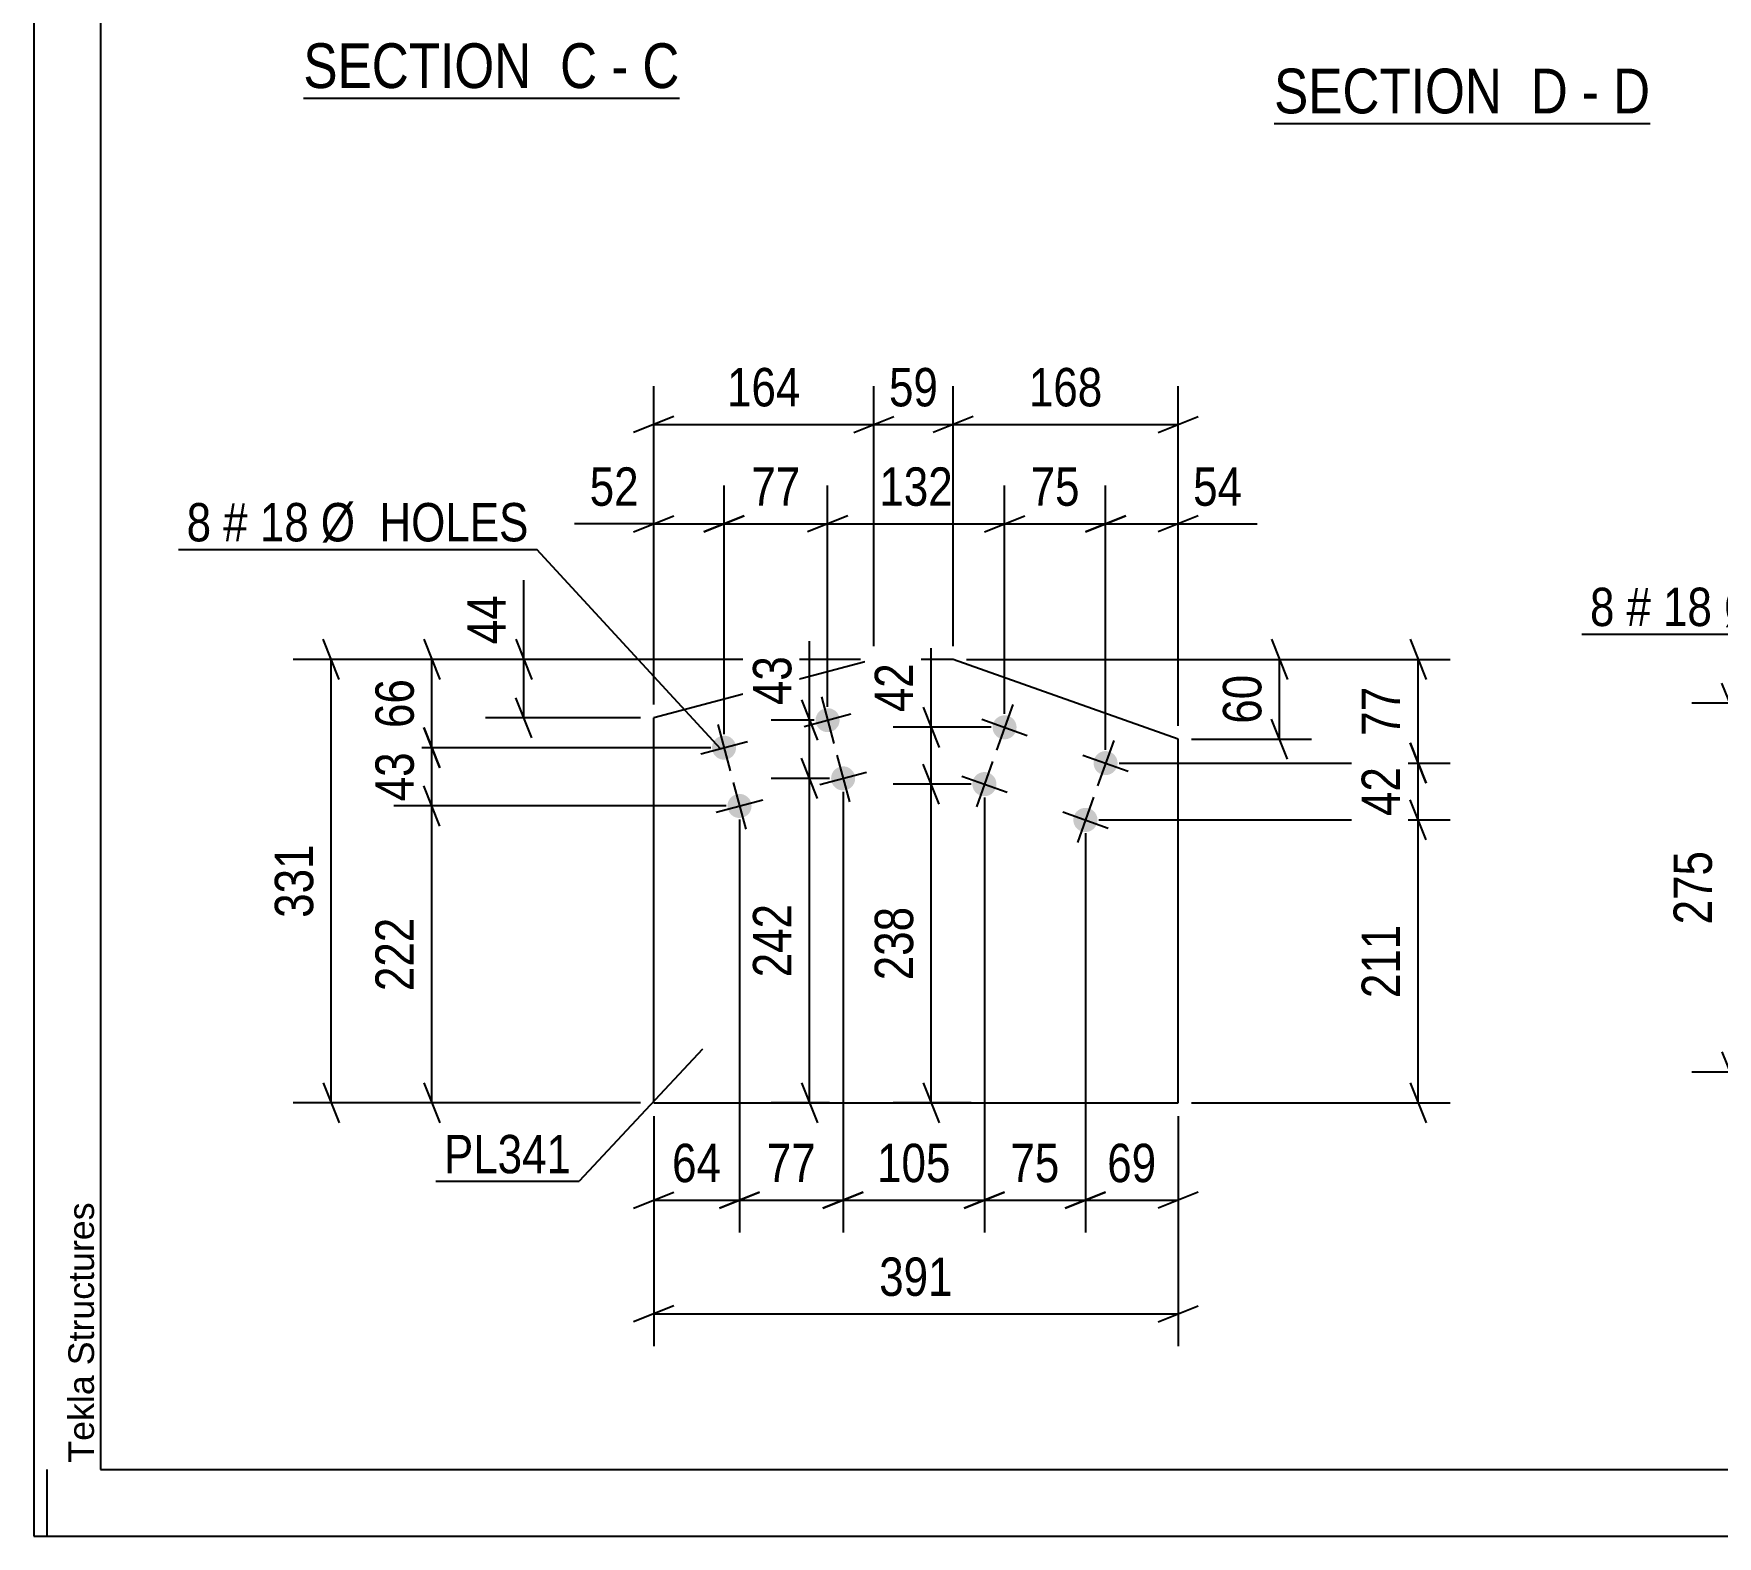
# Model space of a CAD drawing. Header units: millimetres. Extents: x 0 to 841, y 0 to 594.
# Drawn here: x 0 to 125.7, y 0 to 112.2 of the extents above; entities that cross this region are included whole.
import ezdxf

# ---------------------------------------------------------------- set-up
doc = ezdxf.new("R2010")
doc.units = ezdxf.units.MM
doc.styles.add('Arial', font='ARIAL.TTF', dxfattribs={"height": 0.2})
doc.styles.add('Arial Narrow', font='ARIALN.TTF', dxfattribs={"height": 0.2})

# ---------------------------------------------------------------- blocks, each defined once
blk = doc.blocks.new('Unknown-122568727-18 - 2078')
at = {"color": 6, "linetype": 'Continuous'}
blk.add_line((92.58, 105.47), (120.65, 105.47), dxfattribs=at)
at = {"color": 0, "linetype": 'Continuous'}
for points in [[(110.69, 106.22), (110.69, 109.72), (92.58, 109.72), (92.58, 106.22)], [(114.5, 106.22), (114.5, 109.72), (111.74, 109.72), (111.74, 106.22)], [(116.83, 106.22), (116.83, 109.72), (115.55, 109.72), (115.55, 106.22)], [(120.65, 106.22), (120.65, 109.72), (117.88, 109.72), (117.88, 106.22)]]:
    blk.add_wipeout(points, dxfattribs=at)
at = {"color": 7, "linetype": 'Continuous', "style": 'Arial Narrow'}
for s, p in [('SECTION ', (92.58, 106.22)), ('D', (111.74, 106.22)), ('D', (117.88, 106.22)), ('-', (115.55, 106.22))]:
    blk.add_text(s, height=3.34, dxfattribs=at).set_placement(p)
blk = doc.blocks.new('Unknown-122568727-1133')
at = {"color": 5, "linetype": 'Continuous'}
for p, q in [((0, 594), (0, 0)), ((5, 589), (5, 5)), ((1, 0), (1, 5)), ((5, 5), (836, 5)), ((0, 0), (841, 0))]:
    blk.add_line(p, q, dxfattribs=at)
at = {"color": 174, "linetype": 'Continuous', "style": 'Arial'}
blk.add_text('Tekla Structures', height=1.9102, rotation=90, dxfattribs=at).set_placement((4.5, 5.5))
blk = doc.blocks.new('Unknown-122568727-13 - 7999')
at = {"color": 6, "linetype": 'Continuous'}
blk.add_line((20.13, 107.36), (48.2, 107.36), dxfattribs=at)
at = {"color": 0, "linetype": 'Continuous'}
for points in [[(38.24, 108.11), (38.24, 111.61), (20.13, 111.61), (20.13, 108.11)], [(42.06, 108.11), (42.06, 111.61), (39.29, 111.61), (39.29, 108.11)], [(44.38, 108.11), (44.38, 111.61), (43.11, 111.61), (43.11, 108.11)], [(48.2, 108.11), (48.2, 111.61), (45.43, 111.61), (45.43, 108.11)]]:
    blk.add_wipeout(points, dxfattribs=at)
at = {"color": 7, "linetype": 'Continuous', "style": 'Arial Narrow'}
for s, p in [('SECTION ', (20.13, 108.11)), ('C', (39.29, 108.11)), ('C', (45.43, 108.11)), ('-', (43.11, 108.11))]:
    blk.add_text(s, height=3.34, dxfattribs=at).set_placement(p)
blk = doc.blocks.new('Part-122568727-1410 - 1394')
at = {"color": 2, "linetype": 'Continuous'}
for p, q in [((62.71, 65.46), (46.28, 61.1)), ((68.63, 65.46), (62.71, 65.46)), ((85.42, 59.51), (68.63, 65.46)), ((46.28, 32.36), (46.28, 61.1)), ((85.42, 32.36), (85.42, 59.51)), ((46.28, 32.36), (85.42, 32.36))]:
    blk.add_line(p, q, dxfattribs=at)
blk = doc.blocks.new('Bolt-122568727-1415 - 1394')
at = {"linetype": 'Continuous'}
for points in [[(73.31, 60.09, -1), (71.62, 60.69, -1)], [(80.85, 57.42, -1), (79.16, 58.02, -1)], [(71.81, 55.85, -1), (70.11, 56.45, -1)], [(79.35, 53.17, -1), (77.65, 53.78, -1)]]:
    blk.add_hatch(color=1, dxfattribs=at).paths.add_polyline_path(points)
at = {"color": 1, "linetype": 'Continuous'}
for p, q in [((73.07, 62.09), (71.86, 58.69)), ((70.77, 60.99), (74.16, 59.79)), ((80.61, 59.41), (79.4, 56.02)), ((71.56, 57.85), (70.36, 54.45)), ((78.31, 58.32), (81.7, 57.11)), ((69.27, 56.75), (72.66, 55.55)), ((76.81, 54.08), (80.2, 52.87)), ((79.1, 55.17), (77.9, 51.78))]:
    blk.add_line(p, q, dxfattribs=at)
blk = doc.blocks.new('Bolt-122568727-1420 - 1394')
at = {"linetype": 'Continuous'}
for points in [[(59, 61.79), (59.19, 61.82), (59.38, 61.82), (59.56, 61.77), (59.73, 61.69), (59.88, 61.58), (60, 61.44), (60.09, 61.27), (60.14, 61.09), (60.16, 60.9), (60.13, 60.72), (60.07, 60.54), (59.97, 60.38), (59.84, 60.24), (59.69, 60.13), (59.51, 60.06), (59.33, 60.03), (59.14, 60.03), (58.96, 60.08), (58.79, 60.16), (58.64, 60.27), (58.52, 60.42), (58.43, 60.58), (58.37, 60.76), (58.36, 60.95), (58.38, 61.14), (58.45, 61.31), (58.54, 61.47), (58.67, 61.61), (58.83, 61.72)], [(51.27, 59.73), (51.46, 59.77), (51.64, 59.76), (51.83, 59.72), (52, 59.64), (52.15, 59.52), (52.27, 59.38), (52.36, 59.21), (52.41, 59.03), (52.43, 58.85), (52.4, 58.66), (52.34, 58.48), (52.24, 58.32), (52.11, 58.18), (51.96, 58.08), (51.78, 58.01), (51.6, 57.97), (51.41, 57.98), (51.23, 58.02), (51.06, 58.1), (50.91, 58.22), (50.79, 58.36), (50.7, 58.53), (50.64, 58.71), (50.63, 58.89), (50.65, 59.08), (50.71, 59.26), (50.81, 59.42), (50.94, 59.55), (51.1, 59.66)], [(60.16, 57.44), (60.34, 57.47), (60.53, 57.47), (60.72, 57.43), (60.89, 57.34), (61.03, 57.23), (61.16, 57.09), (61.25, 56.92), (61.3, 56.74), (61.31, 56.55), (61.29, 56.37), (61.23, 56.19), (61.13, 56.03), (61, 55.89), (60.84, 55.79), (60.67, 55.71), (60.49, 55.68), (60.3, 55.68), (60.11, 55.73), (59.94, 55.81), (59.8, 55.92), (59.67, 56.07), (59.58, 56.23), (59.53, 56.41), (59.52, 56.6), (59.54, 56.79), (59.6, 56.96), (59.7, 57.13), (59.83, 57.26), (59.99, 57.37)], [(52.43, 55.38), (52.61, 55.42), (52.8, 55.41), (52.98, 55.37), (53.15, 55.29), (53.3, 55.17), (53.43, 55.03), (53.52, 54.86), (53.57, 54.68), (53.58, 54.5), (53.56, 54.31), (53.5, 54.13), (53.4, 53.97), (53.27, 53.84), (53.11, 53.73), (52.94, 53.66), (52.75, 53.62), (52.57, 53.63), (52.38, 53.67), (52.21, 53.75), (52.06, 53.87), (51.94, 54.01), (51.85, 54.18), (51.8, 54.36), (51.78, 54.54), (51.81, 54.73), (51.87, 54.91), (51.97, 55.07), (52.1, 55.21), (52.25, 55.31)]]:
    blk.add_hatch(color=1, dxfattribs=at).paths.add_polyline_path(points)
at = {"color": 1, "linetype": 'Continuous'}
for p, q in [((58.8, 62.67), (59.72, 59.19)), ((51.06, 60.61), (51.99, 57.13)), ((57.52, 60.46), (61, 61.39)), ((49.79, 58.41), (53.27, 59.33)), ((59.95, 58.32), (60.88, 54.84)), ((58.68, 56.11), (62.15, 57.04)), ((52.22, 56.26), (53.15, 52.78)), ((50.94, 54.06), (54.42, 54.98))]:
    blk.add_line(p, q, dxfattribs=at)
blk = doc.blocks.new('StraightDimension-122568727-1422 - 1394')
at = {"color": 7, "linetype": 'Continuous'}
for p, q in [((46.28, 62.1), (46.28, 85.85)), ((62.71, 66.46), (62.71, 85.85)), ((47.78, 83.6), (44.78, 82.4)), ((46.28, 83), (62.71, 83)), ((61.21, 82.4), (64.21, 83.6))]:
    blk.add_line(p, q, dxfattribs=at)
at = {"color": 0}
blk.add_wipeout([(57.84, 83.75), (57.84, 87.95), (51.15, 87.95), (51.15, 83.75)], dxfattribs=at)
at = {"color": 3, "style": 'Arial Narrow'}
blk.add_text('164', height=2.863, dxfattribs=at).set_placement((51.75, 84.35))
blk = doc.blocks.new('StraightDimension-122568727-1498 - 1394')
at = {"color": 7, "linetype": 'Continuous'}
for p, q in [((59.26, 61.93), (59.26, 78.43)), ((72.47, 61.39), (72.47, 78.43)), ((60.76, 76.18), (57.76, 74.98)), ((59.26, 75.58), (72.47, 75.58)), ((70.97, 74.98), (73.97, 76.18))]:
    blk.add_line(p, q, dxfattribs=at)
at = {"color": 0}
blk.add_wipeout([(69.2, 76.33), (69.2, 80.53), (62.52, 80.53), (62.52, 76.33)], dxfattribs=at)
at = {"color": 3, "style": 'Arial Narrow'}
blk.add_text('132', height=2.863, dxfattribs=at).set_placement((63.12, 76.93))
blk = doc.blocks.new('StraightDimension-122568727-1434 - 1394')
at = {"color": 7, "linetype": 'Continuous'}
for p, q in [((62.71, 66.46), (62.71, 85.85)), ((68.63, 66.46), (68.63, 85.85)), ((61.21, 82.4), (64.21, 83.6)), ((62.71, 83), (68.63, 83)), ((70.13, 83.6), (67.13, 82.4))]:
    blk.add_line(p, q, dxfattribs=at)
at = {"color": 0}
blk.add_wipeout([(68.1, 83.75), (68.1, 87.95), (63.24, 87.95), (63.24, 83.75)], dxfattribs=at)
at = {"color": 3, "style": 'Arial Narrow'}
blk.add_text('59', height=2.863, dxfattribs=at).set_placement((63.84, 84.35))
blk = doc.blocks.new('StraightDimension-122568727-1543 - 1394')
at = {"color": 7, "linetype": 'Continuous'}
for p, q in [((102.73, 66.96), (103.93, 63.96)), ((69.63, 65.46), (105.73, 65.46)), ((103.33, 57.72), (103.33, 65.46)), ((103.93, 56.22), (102.73, 59.22)), ((81.01, 57.72), (105.73, 57.72))]:
    blk.add_line(p, q, dxfattribs=at)
at = {"color": 0}
blk.add_wipeout([(102.58, 64.02), (98.38, 64.02), (98.38, 59.16), (102.58, 59.16)], dxfattribs=at)
at = {"color": 3, "style": 'Arial Narrow'}
blk.add_text('77', height=2.863, rotation=90.0002, dxfattribs=at).set_placement((101.98, 59.76))
blk = doc.blocks.new('StraightDimension-122568727-1653 - 1394')
at = {"color": 7, "linetype": 'Continuous'}
for p, q in [((60.41, 55.58), (60.41, 22.69)), ((70.96, 55.15), (70.96, 22.69)), ((58.91, 24.49), (61.91, 25.69)), ((72.46, 25.69), (69.46, 24.49)), ((60.41, 25.09), (70.96, 25.09))]:
    blk.add_line(p, q, dxfattribs=at)
at = {"color": 0}
blk.add_wipeout([(69.03, 25.84), (69.03, 30.04), (62.35, 30.04), (62.35, 25.84)], dxfattribs=at)
at = {"color": 3, "style": 'Arial Narrow'}
blk.add_text('105', height=2.863, dxfattribs=at).set_placement((62.95, 26.44))
blk = doc.blocks.new('StraightDimension-122568727-1508 - 1394')
at = {"color": 7, "linetype": 'Continuous'}
for p, q in [((72.47, 61.39), (72.47, 78.43)), ((80.01, 58.72), (80.01, 78.43)), ((70.97, 74.98), (73.97, 76.18)), ((72.47, 75.58), (80.01, 75.58)), ((81.51, 76.18), (78.51, 74.98))]:
    blk.add_line(p, q, dxfattribs=at)
at = {"color": 0}
blk.add_wipeout([(78.66, 76.33), (78.66, 80.53), (73.81, 80.53), (73.81, 76.33)], dxfattribs=at)
at = {"color": 3, "style": 'Arial Narrow'}
blk.add_text('75', height=2.863, dxfattribs=at).set_placement((74.41, 76.93))
blk = doc.blocks.new('StraightDimension-122568727-1444 - 1394')
at = {"color": 7, "linetype": 'Continuous'}
for p, q in [((68.63, 66.46), (68.63, 85.85)), ((85.42, 60.51), (85.42, 85.85)), ((70.13, 83.6), (67.13, 82.4)), ((68.63, 83), (85.42, 83)), ((83.92, 82.4), (86.92, 83.6))]:
    blk.add_line(p, q, dxfattribs=at)
at = {"color": 0}
blk.add_wipeout([(80.37, 83.75), (80.37, 87.95), (73.68, 87.95), (73.68, 83.75)], dxfattribs=at)
at = {"color": 3, "style": 'Arial Narrow'}
blk.add_text('168', height=2.863, dxfattribs=at).set_placement((74.28, 84.35))
blk = doc.blocks.new('StraightDimension-122568727-1633 - 1394')
at = {"color": 7, "linetype": 'Continuous'}
for p, q in [((52.68, 53.52), (52.68, 22.69)), ((46.28, 31.36), (46.28, 22.69)), ((44.78, 24.49), (47.78, 25.69)), ((54.18, 25.69), (51.18, 24.49)), ((46.28, 25.09), (52.68, 25.09))]:
    blk.add_line(p, q, dxfattribs=at)
at = {"color": 0}
blk.add_wipeout([(51.91, 25.84), (51.91, 30.04), (47.05, 30.04), (47.05, 25.84)], dxfattribs=at)
at = {"color": 3, "style": 'Arial Narrow'}
blk.add_text('64', height=2.863, dxfattribs=at).set_placement((47.65, 26.44))
blk = doc.blocks.new('StraightDimension-122568727-1488 - 1394')
at = {"color": 7, "linetype": 'Continuous'}
for p, q in [((51.53, 59.87), (51.53, 78.43)), ((59.26, 61.93), (59.26, 78.43)), ((50.03, 74.98), (53.03, 76.18)), ((51.53, 75.58), (59.26, 75.58)), ((60.76, 76.18), (57.76, 74.98))]:
    blk.add_line(p, q, dxfattribs=at)
at = {"color": 0}
blk.add_wipeout([(57.82, 76.33), (57.82, 80.53), (52.96, 80.53), (52.96, 76.33)], dxfattribs=at)
at = {"color": 3, "style": 'Arial Narrow'}
blk.add_text('77', height=2.863, dxfattribs=at).set_placement((53.56, 76.93))
blk = doc.blocks.new('StraightDimension-122568727-1455 - 1394')
at = {"color": 7, "linetype": 'Continuous'}
for p, q in [((46.28, 31.36), (46.28, 14.2)), ((85.42, 31.36), (85.42, 14.2)), ((47.78, 17.2), (44.78, 16)), ((46.28, 16.6), (85.42, 16.6)), ((83.92, 16), (86.92, 17.2))]:
    blk.add_line(p, q, dxfattribs=at)
at = {"color": 0}
blk.add_wipeout([(69.19, 17.35), (69.19, 21.55), (62.51, 21.55), (62.51, 17.35)], dxfattribs=at)
at = {"color": 3, "style": 'Arial Narrow'}
blk.add_text('391', height=2.863, dxfattribs=at).set_placement((63.11, 17.95))
blk = doc.blocks.new('StraightDimension-122568727-1460 - 1394')
at = {"color": 7, "linetype": 'Continuous'}
for p, q in [((36.58, 65.46), (36.58, 71.37)), ((36.58, 65.46), (36.58, 71.37)), ((35.98, 66.96), (37.18, 63.96)), ((61.71, 65.46), (33.73, 65.46)), ((36.58, 61.1), (36.58, 65.46)), ((37.18, 59.6), (35.98, 62.6)), ((45.28, 61.1), (33.73, 61.1))]:
    blk.add_line(p, q, dxfattribs=at)
at = {"color": 0}
blk.add_wipeout([(35.83, 70.85), (31.63, 70.85), (31.63, 65.99), (35.83, 65.99)], dxfattribs=at)
at = {"color": 3, "style": 'Arial Narrow'}
blk.add_text('44', height=2.863, rotation=90.0002, dxfattribs=at).set_placement((35.23, 66.59))
blk = doc.blocks.new('StraightDimension-122568727-1469 - 1394')
at = {"color": 7, "linetype": 'Continuous'}
for p, q in [((92.38, 66.96), (93.58, 63.96)), ((69.63, 65.46), (95.38, 65.46)), ((92.98, 59.51), (92.98, 65.46)), ((93.58, 58.01), (92.38, 61.01)), ((86.42, 59.51), (95.38, 59.51))]:
    blk.add_line(p, q, dxfattribs=at)
at = {"color": 0}
blk.add_wipeout([(92.23, 64.92), (88.03, 64.92), (88.03, 60.06), (92.23, 60.06)], dxfattribs=at)
at = {"color": 3, "style": 'Arial Narrow'}
blk.add_text('60', height=2.863, rotation=90.0002, dxfattribs=at).set_placement((91.63, 60.66))
blk = doc.blocks.new('StraightDimension-122568727-1478 - 1394')
at = {"color": 7, "linetype": 'Continuous'}
for p, q in [((46.28, 62.1), (46.28, 78.43)), ((51.53, 59.87), (51.53, 78.43)), ((46.28, 75.58), (40.37, 75.58)), ((46.28, 75.58), (40.37, 75.58)), ((44.78, 74.98), (47.78, 76.18)), ((46.28, 75.58), (51.53, 75.58)), ((53.03, 76.18), (50.03, 74.98))]:
    blk.add_line(p, q, dxfattribs=at)
at = {"color": 0}
blk.add_wipeout([(45.75, 76.33), (45.75, 80.53), (40.9, 80.53), (40.9, 76.33)], dxfattribs=at)
at = {"color": 3, "style": 'Arial Narrow'}
blk.add_text('52', height=2.863, dxfattribs=at).set_placement((41.5, 76.93))
blk = doc.blocks.new('StraightDimension-122568727-1518 - 1394')
at = {"color": 7, "linetype": 'Continuous'}
for p, q in [((80.01, 58.72), (80.01, 78.43)), ((85.42, 60.51), (85.42, 78.43)), ((78.51, 74.98), (81.51, 76.18)), ((80.01, 75.58), (85.42, 75.58)), ((86.92, 76.18), (83.92, 74.98)), ((85.42, 75.58), (91.32, 75.58)), ((85.42, 75.58), (91.32, 75.58))]:
    blk.add_line(p, q, dxfattribs=at)
at = {"color": 0}
blk.add_wipeout([(90.8, 76.33), (90.8, 80.53), (85.94, 80.53), (85.94, 76.33)], dxfattribs=at)
at = {"color": 3, "style": 'Arial Narrow'}
blk.add_text('54', height=2.863, dxfattribs=at).set_placement((86.54, 76.93))
blk = doc.blocks.new('StraightDimension-122568727-1529 - 1394')
at = {"color": 7, "linetype": 'Continuous'}
for p, q in [((103.93, 51.98), (102.73, 54.98)), ((79.5, 53.48), (105.73, 53.48)), ((103.33, 32.36), (103.33, 53.48)), ((102.73, 33.86), (103.93, 30.86)), ((86.42, 32.36), (105.73, 32.36))]:
    blk.add_line(p, q, dxfattribs=at)
at = {"color": 0}
blk.add_wipeout([(102.58, 46.26), (98.38, 46.26), (98.38, 39.58), (102.58, 39.58)], dxfattribs=at)
at = {"color": 3, "style": 'Arial Narrow'}
blk.add_text('211', height=2.863, rotation=90.0002, dxfattribs=at).set_placement((101.98, 40.18))
blk = doc.blocks.new('StraightDimension-122568727-1594 - 1394')
at = {"color": 7, "linetype": 'Continuous'}
for p, q in [((67.59, 54.65), (66.39, 57.65)), ((69.96, 56.15), (64.14, 56.15)), ((66.99, 32.36), (66.99, 56.15)), ((66.39, 33.86), (67.59, 30.86)), ((69.96, 32.36), (64.14, 32.36))]:
    blk.add_line(p, q, dxfattribs=at)
at = {"color": 0}
blk.add_wipeout([(66.24, 47.6), (62.04, 47.6), (62.04, 40.91), (66.24, 40.91)], dxfattribs=at)
at = {"color": 3, "style": 'Arial Narrow'}
blk.add_text('238', height=2.863, rotation=90.0002, dxfattribs=at).set_placement((65.64, 41.51))
blk = doc.blocks.new('StraightDimension-122568727-1535 - 1394')
at = {"color": 7, "linetype": 'Continuous'}
for p, q in [((102.73, 59.22), (103.93, 56.22)), ((81.01, 57.72), (105.73, 57.72)), ((103.33, 53.48), (103.33, 57.72)), ((103.93, 51.98), (102.73, 54.98)), ((79.5, 53.48), (105.73, 53.48))]:
    blk.add_line(p, q, dxfattribs=at)
at = {"color": 0}
blk.add_wipeout([(102.58, 58.02), (98.38, 58.02), (98.38, 53.17), (102.58, 53.17)], dxfattribs=at)
at = {"color": 3, "style": 'Arial Narrow'}
blk.add_text('42', height=2.863, rotation=90.0002, dxfattribs=at).set_placement((101.98, 53.77))
blk = doc.blocks.new('StraightDimension-122568727-1552 - 1394')
at = {"color": 7, "linetype": 'Continuous'}
for p, q in [((29.12, 66.96), (30.32, 63.96)), ((61.71, 65.46), (26.87, 65.46)), ((29.72, 58.87), (29.72, 65.46)), ((30.32, 57.37), (29.12, 60.37)), ((50.53, 58.87), (26.87, 58.87))]:
    blk.add_line(p, q, dxfattribs=at)
at = {"color": 0}
blk.add_wipeout([(28.97, 64.6), (24.77, 64.6), (24.77, 59.74), (28.97, 59.74)], dxfattribs=at)
at = {"color": 3, "style": 'Arial Narrow'}
blk.add_text('66', height=2.863, rotation=90.0002, dxfattribs=at).set_placement((28.37, 60.34))
blk = doc.blocks.new('StraightDimension-122568727-1560 - 1394')
at = {"color": 7, "linetype": 'Continuous'}
for p, q in [((29.12, 60.37), (30.32, 57.37)), ((50.53, 58.87), (26.87, 58.87)), ((29.72, 54.52), (29.72, 58.87)), ((30.32, 53.02), (29.12, 56.02)), ((51.68, 54.52), (26.87, 54.52))]:
    blk.add_line(p, q, dxfattribs=at)
at = {"color": 0}
blk.add_wipeout([(28.97, 59.12), (24.77, 59.12), (24.77, 54.27), (28.97, 54.27)], dxfattribs=at)
at = {"color": 3, "style": 'Arial Narrow'}
blk.add_text('43', height=2.863, rotation=90.0002, dxfattribs=at).set_placement((28.37, 54.87))
blk = doc.blocks.new('StraightDimension-122568727-1568 - 1394')
at = {"color": 7, "linetype": 'Continuous'}
for p, q in [((30.32, 53.02), (29.12, 56.02)), ((51.68, 54.52), (26.87, 54.52)), ((29.72, 32.36), (29.72, 54.52)), ((29.12, 33.86), (30.32, 30.86)), ((45.28, 32.36), (26.87, 32.36))]:
    blk.add_line(p, q, dxfattribs=at)
at = {"color": 0}
blk.add_wipeout([(28.97, 46.78), (24.77, 46.78), (24.77, 40.1), (28.97, 40.1)], dxfattribs=at)
at = {"color": 3, "style": 'Arial Narrow'}
blk.add_text('222', height=2.863, rotation=90.0002, dxfattribs=at).set_placement((28.37, 40.7))
blk = doc.blocks.new('StraightDimension-122568727-1639 - 1394')
at = {"color": 7, "linetype": 'Continuous'}
for p, q in [((78.5, 52.48), (78.5, 22.69)), ((85.42, 31.36), (85.42, 22.69)), ((77, 24.49), (80, 25.69)), ((86.92, 25.69), (83.92, 24.49)), ((78.5, 25.09), (85.42, 25.09))]:
    blk.add_line(p, q, dxfattribs=at)
at = {"color": 0}
blk.add_wipeout([(84.39, 25.84), (84.39, 30.04), (79.53, 30.04), (79.53, 25.84)], dxfattribs=at)
at = {"color": 3, "style": 'Arial Narrow'}
blk.add_text('69', height=2.863, dxfattribs=at).set_placement((80.13, 26.44))
blk = doc.blocks.new('StraightDimension-122568727-1575 - 1394')
at = {"color": 7, "linetype": 'Continuous'}
for p, q in [((22.81, 63.96), (21.61, 66.96)), ((61.71, 65.46), (19.36, 65.46)), ((22.21, 32.36), (22.21, 65.46)), ((21.61, 33.86), (22.81, 30.86)), ((45.28, 32.36), (19.36, 32.36))]:
    blk.add_line(p, q, dxfattribs=at)
at = {"color": 0}
blk.add_wipeout([(21.46, 52.25), (17.26, 52.25), (17.26, 45.57), (21.46, 45.57)], dxfattribs=at)
at = {"color": 3, "style": 'Arial Narrow'}
blk.add_text('331', height=2.863, rotation=90.0002, dxfattribs=at).set_placement((20.86, 46.17))
blk = doc.blocks.new('StraightDimension-122568727-1584 - 1394')
at = {"color": 7, "linetype": 'Continuous'}
for p, q in [((66.99, 60.39), (66.99, 66.3)), ((66.99, 60.39), (66.99, 66.3)), ((66.39, 61.89), (67.59, 58.89)), ((71.47, 60.39), (64.14, 60.39)), ((66.99, 56.15), (66.99, 60.39)), ((67.59, 54.65), (66.39, 57.65)), ((69.96, 56.15), (64.14, 56.15))]:
    blk.add_line(p, q, dxfattribs=at)
at = {"color": 0}
blk.add_wipeout([(66.24, 65.77), (62.04, 65.77), (62.04, 60.92), (66.24, 60.92)], dxfattribs=at)
at = {"color": 3, "style": 'Arial Narrow'}
blk.add_text('42', height=2.863, rotation=90.0002, dxfattribs=at).set_placement((65.64, 61.52))
blk = doc.blocks.new('StraightDimension-122568727-1609 - 1394')
at = {"color": 7, "linetype": 'Continuous'}
for p, q in [((57.9, 60.93), (57.9, 66.83)), ((57.9, 60.93), (57.9, 66.83)), ((57.3, 62.43), (58.5, 59.43)), ((58.26, 60.93), (55.05, 60.93)), ((57.9, 56.58), (57.9, 60.93)), ((58.5, 55.08), (57.3, 58.08)), ((59.41, 56.58), (55.05, 56.58))]:
    blk.add_line(p, q, dxfattribs=at)
at = {"color": 0}
blk.add_wipeout([(57.15, 66.31), (52.95, 66.31), (52.95, 61.45), (57.15, 61.45)], dxfattribs=at)
at = {"color": 3, "style": 'Arial Narrow'}
blk.add_text('43', height=2.863, rotation=90.0002, dxfattribs=at).set_placement((56.55, 62.05))
blk = doc.blocks.new('StraightDimension-122568727-1619 - 1394')
at = {"color": 7, "linetype": 'Continuous'}
for p, q in [((58.5, 55.08), (57.3, 58.08)), ((59.41, 56.58), (55.05, 56.58)), ((57.9, 32.36), (57.9, 56.58)), ((57.3, 33.86), (58.5, 30.86)), ((59.41, 32.36), (55.05, 32.36))]:
    blk.add_line(p, q, dxfattribs=at)
at = {"color": 0}
blk.add_wipeout([(57.15, 47.81), (52.95, 47.81), (52.95, 41.13), (57.15, 41.13)], dxfattribs=at)
at = {"color": 3, "style": 'Arial Narrow'}
blk.add_text('242', height=2.863, rotation=90.0002, dxfattribs=at).set_placement((56.55, 41.73))
blk = doc.blocks.new('StraightDimension-122568727-1645 - 1394')
at = {"color": 7, "linetype": 'Continuous'}
for p, q in [((70.96, 55.15), (70.96, 22.69)), ((78.5, 52.48), (78.5, 22.69)), ((69.46, 24.49), (72.46, 25.69)), ((80, 25.69), (77, 24.49)), ((70.96, 25.09), (78.5, 25.09))]:
    blk.add_line(p, q, dxfattribs=at)
at = {"color": 0}
blk.add_wipeout([(77.16, 25.84), (77.16, 30.04), (72.3, 30.04), (72.3, 25.84)], dxfattribs=at)
at = {"color": 3, "style": 'Arial Narrow'}
blk.add_text('75', height=2.863, dxfattribs=at).set_placement((72.9, 26.44))
blk = doc.blocks.new('StraightDimension-122568727-1661 - 1394')
at = {"color": 7, "linetype": 'Continuous'}
for p, q in [((60.41, 55.58), (60.41, 22.69)), ((52.68, 53.52), (52.68, 22.69)), ((51.18, 24.49), (54.18, 25.69)), ((61.91, 25.69), (58.91, 24.49)), ((52.68, 25.09), (60.41, 25.09))]:
    blk.add_line(p, q, dxfattribs=at)
at = {"color": 0}
blk.add_wipeout([(58.98, 25.84), (58.98, 30.04), (54.12, 30.04), (54.12, 25.84)], dxfattribs=at)
at = {"color": 3, "style": 'Arial Narrow'}
blk.add_text('77', height=2.863, dxfattribs=at).set_placement((54.72, 26.44))
blk = doc.blocks.new('StraightDimension-122568727-19788 - 19682')
at = {"color": 7, "linetype": 'Continuous'}
for p, q in [((127.21, 60.69), (126.01, 63.69)), ((162.14, 62.19), (123.76, 62.19)), ((126.61, 34.66), (126.61, 62.19)), ((126.01, 36.16), (127.21, 33.16)), ((145.84, 34.66), (123.76, 34.66))]:
    blk.add_line(p, q, dxfattribs=at)
at = {"color": 0}
blk.add_wipeout([(125.86, 51.77), (121.66, 51.77), (121.66, 45.08), (125.86, 45.08)], dxfattribs=at)
at = {"color": 3, "style": 'Arial Narrow'}
blk.add_text('275', height=2.863, rotation=90.0002, dxfattribs=at).set_placement((125.26, 45.68))
blk = doc.blocks.new('Mark-122568727-1406 - 1394')
at = {"color": 0}
blk.add_wipeout([(40.12, 27.1), (40.12, 30.1), (30.62, 30.1), (30.62, 27.1)], dxfattribs=at)
blk.add_wipeout([(40.12, 27.1), (40.12, 30.1), (30.62, 30.1), (30.62, 27.1)], dxfattribs=at)
at = {"color": 30, "linetype": 'Continuous'}
for p in [(49.92, 36.36), (30.02, 26.5)]:
    blk.add_line(p, (40.72, 26.5), dxfattribs=at)
at = {"color": 3, "style": 'Arial Narrow'}
blk.add_text('PL341', height=2.863, dxfattribs=at).set_placement((30.62, 27.1))
blk = doc.blocks.new('MarkSet-122568727-1697 - 1394')
at = {"color": 0}
for points in [[(13.25, 74.27), (13.25, 77.27), (11.42, 77.27), (11.42, 74.27)], [(15.98, 74.27), (15.98, 77.27), (14.15, 77.27), (14.15, 74.27)], [(20.53, 74.27), (20.53, 77.27), (16.88, 77.27), (16.88, 74.27)], [(36.96, 74.27), (36.96, 77.27), (21.43, 77.27), (21.43, 74.27)]]:
    blk.add_wipeout(points, dxfattribs=at)
for points in [[(13.25, 74.27), (13.25, 77.27), (11.42, 77.27), (11.42, 74.27)], [(15.98, 74.27), (15.98, 77.27), (14.15, 77.27), (14.15, 74.27)], [(20.53, 74.27), (20.53, 77.27), (16.88, 77.27), (16.88, 74.27)], [(36.96, 74.27), (36.96, 77.27), (21.43, 77.27), (21.43, 74.27)]]:
    blk.add_wipeout(points, dxfattribs=at)
at = {"color": 7, "linetype": 'Continuous'}
for p in [(10.82, 73.67), (51.29, 58.76)]:
    blk.add_line(p, (37.56, 73.67), dxfattribs=at)
at = {"color": 3, "style": 'Arial Narrow'}
for s, height, p in [('8', 2.86, (11.42, 74.27)), ('#', 2.86, (14.15, 74.27)), ('18', 2.863, (16.88, 74.27)), ('Ø  HOLES', 2.863, (21.43, 74.27))]:
    blk.add_text(s, height=height, dxfattribs=at).set_placement(p)
blk = doc.blocks.new('MarkSet-122568727-20373 - 19682')
at = {"color": 0}
for points in [[(117.99, 67.95), (117.99, 70.95), (116.16, 70.95), (116.16, 67.95)], [(120.71, 67.95), (120.71, 70.95), (118.89, 70.95), (118.89, 67.95)], [(125.27, 67.95), (125.27, 70.95), (121.61, 70.95), (121.61, 67.95)], [(141.7, 67.95), (141.7, 70.95), (126.17, 70.95), (126.17, 67.95)]]:
    blk.add_wipeout(points, dxfattribs=at)
for points in [[(117.99, 67.95), (117.99, 70.95), (116.16, 70.95), (116.16, 67.95)], [(120.71, 67.95), (120.71, 70.95), (118.89, 70.95), (118.89, 67.95)], [(125.27, 67.95), (125.27, 70.95), (121.61, 70.95), (121.61, 67.95)], [(141.7, 67.95), (141.7, 70.95), (126.17, 70.95), (126.17, 67.95)]]:
    blk.add_wipeout(points, dxfattribs=at)
at = {"color": 7, "linetype": 'Continuous'}
for p in [(115.56, 67.35), (152.28, 53.08)]:
    blk.add_line(p, (142.3, 67.35), dxfattribs=at)
at = {"color": 3, "style": 'Arial Narrow'}
for s, height, p in [('8', 2.86, (116.16, 67.95)), ('#', 2.86, (118.89, 67.95)), ('18', 2.863, (121.61, 67.95)), ('Ø  HOLES', 2.863, (126.17, 67.95))]:
    blk.add_text(s, height=height, dxfattribs=at).set_placement(p)

msp = doc.modelspace()

# ---------------------------------------------------------------- block references
for name in ['Unknown-122568727-18 - 2078', 'Part-122568727-1410 - 1394', 'Bolt-122568727-1420 - 1394', 'Bolt-122568727-1415 - 1394']:
    msp.add_blockref(name, (0, 0))

# ---------------------------------------------------------------- next in the draw order: block references
msp.add_blockref('Unknown-122568727-1133', (0, 0))

# ---------------------------------------------------------------- next in the draw order: block references
for name in ['Unknown-122568727-13 - 7999', 'StraightDimension-122568727-1422 - 1394', 'StraightDimension-122568727-19788 - 19682', 'StraightDimension-122568727-1653 - 1394', 'StraightDimension-122568727-1633 - 1394']:
    msp.add_blockref(name, (0, 0))

# ---------------------------------------------------------------- next in the draw order: block references
for name in ['StraightDimension-122568727-1498 - 1394', 'MarkSet-122568727-20373 - 19682', 'StraightDimension-122568727-1455 - 1394']:
    msp.add_blockref(name, (0, 0))

# ---------------------------------------------------------------- next in the draw order: block references
for name in ['StraightDimension-122568727-1434 - 1394', 'StraightDimension-122568727-1529 - 1394']:
    msp.add_blockref(name, (0, 0))

# ---------------------------------------------------------------- next in the draw order: block references
for name in ['StraightDimension-122568727-1488 - 1394', 'StraightDimension-122568727-1543 - 1394']:
    msp.add_blockref(name, (0, 0))

# ---------------------------------------------------------------- next in the draw order: block references
for name in ['StraightDimension-122568727-1508 - 1394', 'StraightDimension-122568727-1460 - 1394']:
    msp.add_blockref(name, (0, 0))

# ---------------------------------------------------------------- next in the draw order: block references
for name in ['StraightDimension-122568727-1444 - 1394', 'StraightDimension-122568727-1478 - 1394']:
    msp.add_blockref(name, (0, 0))

# ---------------------------------------------------------------- next in the draw order: block references
msp.add_blockref('StraightDimension-122568727-1469 - 1394', (0, 0))

# ---------------------------------------------------------------- next in the draw order: block references
for name in ['StraightDimension-122568727-1518 - 1394', 'StraightDimension-122568727-1594 - 1394']:
    msp.add_blockref(name, (0, 0))

# ---------------------------------------------------------------- next in the draw order: block references
for name in ['StraightDimension-122568727-1552 - 1394', 'StraightDimension-122568727-1535 - 1394']:
    msp.add_blockref(name, (0, 0))

# ---------------------------------------------------------------- next in the draw order: block references
for name in ['StraightDimension-122568727-1560 - 1394', 'StraightDimension-122568727-1639 - 1394']:
    msp.add_blockref(name, (0, 0))

# ---------------------------------------------------------------- next in the draw order: block references
msp.add_blockref('StraightDimension-122568727-1568 - 1394', (0, 0))

# ---------------------------------------------------------------- next in the draw order: block references
msp.add_blockref('StraightDimension-122568727-1575 - 1394', (0, 0))

# ---------------------------------------------------------------- next in the draw order: block references
for name in ['MarkSet-122568727-1697 - 1394', 'StraightDimension-122568727-1609 - 1394', 'StraightDimension-122568727-1584 - 1394', 'Mark-122568727-1406 - 1394']:
    msp.add_blockref(name, (0, 0))

# ---------------------------------------------------------------- next in the draw order: block references
for name in ['StraightDimension-122568727-1619 - 1394', 'StraightDimension-122568727-1645 - 1394']:
    msp.add_blockref(name, (0, 0))

# ---------------------------------------------------------------- next in the draw order: block references
msp.add_blockref('StraightDimension-122568727-1661 - 1394', (0, 0))

doc.saveas('drawing.dxf')
